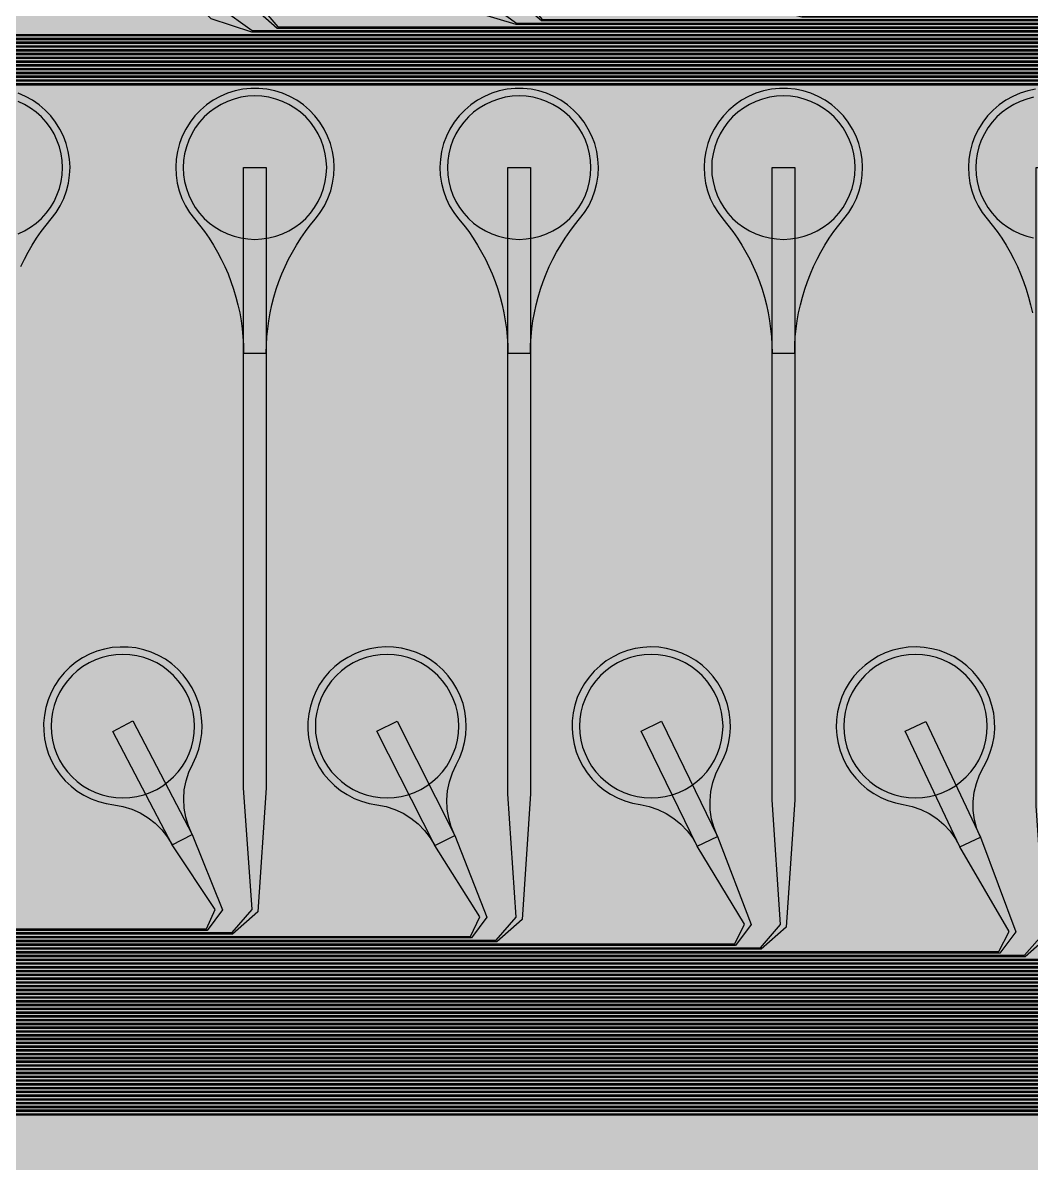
# Model space of a CAD drawing. Header units: metres. Extents: x -7220 to 10980, y -29667 to 1833.
# Drawn here: x 5885 to 7221, y -22471 to -20961 of the extents above; entities that cross this region are included whole.
import ezdxf

# ---------------------------------------------------------------- set-up
doc = ezdxf.new("R2010")
doc.units = ezdxf.units.M
for name, color, linetype in [('Metal1', 4, 'CONTINUOUS'), ('Polyimide', 7, 'CONTINUOUS'), ('Polyimide_Negative', 5, 'CONTINUOUS')]:
    doc.layers.add(name, color=color, linetype=linetype)

msp = doc.modelspace()

# ---------------------------------------------------------------- hatches: boundary and pattern name
at = {"layer": 'Polyimide'}
msp.add_hatch(color=7, dxfattribs=at).paths.add_polyline_path([(4099.4, -13861.6), (4142.6, -14152.8), (4214.2, -14438.4), (4313.4, -14715.5), (4439.2, -14981.7), (4590.6, -15234.2), (4766, -15470.7), (4963.7, -15688.8), (5181.8, -15886.5), (5418.3, -16061.9), (5670.8, -16213.3), (5936.9, -16339.1), (6214.1, -16438.3), (6499.7, -16509.9), (6790.9, -16553.1), (7085, -16567.5), (9980.4, -16567.5), (10058.8, -16571.4), (10136.4, -16582.9), (10212.6, -16601.9), (10286.5, -16628.4), (10357.5, -16662), (10424.8, -16702.3), (10487.9, -16749.1), (10546.1, -16801.8), (10598.8, -16860), (10645.6, -16923), (10685.9, -16990.4), (10719.5, -17061.4), (10745.9, -17135.3), (10765, -17211.4), (10776.5, -17289.1), (10780.4, -17367.5), (10780.4, -21957.3), (10741.6, -22012.9), (10706, -22070.6), (10673.6, -22130.1), (10644.5, -22191.4), (10618.9, -22254.2), (10596.8, -22318.2), (10578.3, -22383.5), (10563.4, -22449.6), (10552.2, -22516.5), (10544.7, -22583.8), (10541, -22651.5), (10541, -22719.3), (10544.7, -22787), (10552.2, -22854.4), (10563.4, -22921.2), (10578.3, -22987.4), (10596.8, -23052.6), (10618.9, -23116.7), (10644.5, -23179.5), (10673.6, -23240.7), (10706, -23300.3), (10741.6, -23357.9), (10780.4, -23413.5), (10780.4, -28667.5), (10776.5, -28745.9), (10765, -28823.6), (10745.9, -28899.7), (10719.5, -28973.6), (10685.9, -29044.6), (10645.6, -29112), (10598.8, -29175), (10546.1, -29233.2), (10487.9, -29285.9), (10424.8, -29332.7), (10357.5, -29373), (10286.5, -29406.6), (10212.6, -29433.1), (10136.4, -29452.1), (10058.8, -29463.6), (9980.4, -29467.5), (-6219.6, -29467.5), (-6298, -29463.6), (-6375.7, -29452.1), (-6451.9, -29433.1), (-6525.8, -29406.6), (-6596.7, -29373), (-6664.1, -29332.7), (-6727.1, -29285.9), (-6785.3, -29233.2), (-6838, -29175), (-6884.8, -29112), (-6925.2, -29044.6), (-6958.7, -28973.6), (-6985.2, -28899.7), (-7004.3, -28823.6), (-7015.8, -28745.9), (-7019.6, -28667.5), (-7019.6, -23426.3), (-6979.4, -23370.1), (-6942.3, -23311.6), (-6908.7, -23251.2), (-6878.5, -23189), (-6851.8, -23125.1), (-6828.8, -23059.9), (-6809.5, -22993.4), (-6794, -22926), (-6782.4, -22857.8), (-6774.6, -22789.1), (-6770.7, -22720), (-6770.7, -22650.8), (-6774.6, -22581.8), (-6782.4, -22513), (-6794, -22444.8), (-6809.5, -22377.4), (-6828.8, -22311), (-6851.8, -22245.7), (-6878.5, -22181.9), (-6908.7, -22119.7), (-6942.3, -22059.2), (-6979.4, -22000.8), (-7019.6, -21944.5), (-7019.6, -17367.5), (-7015.8, -17289.1), (-7004.3, -17211.4), (-6985.2, -17135.3), (-6958.7, -17061.4), (-6925.2, -16990.4), (-6884.8, -16923), (-6838, -16860), (-6785.3, -16801.8), (-6727.1, -16749.1), (-6664.1, -16702.3), (-6596.7, -16662), (-6525.8, -16628.4), (-6451.9, -16601.9), (-6375.7, -16582.9), (-6298, -16571.4), (-6219.6, -16567.5), (-3314, -16567.5), (-3019.9, -16553.1), (-2728.7, -16509.9), (-2443.1, -16438.3), (-2165.9, -16339.1), (-1899.8, -16213.3), (-1647.3, -16061.9), (-1410.8, -15886.5), (-1192.7, -15688.8), (-995, -15470.7), (-819.6, -15234.2), (-668.2, -14981.7), (-542.4, -14715.5), (-443.2, -14438.4), (-371.6, -14152.8), (-328.4, -13861.6), (-314, -13567.5), (-314, -13373.5), (-317.5, -13328.1), (-327.7, -13283.8), (-344.6, -13241.5), (-367.6, -13202.3), (-396.4, -13167), (-430.1, -13136.5), (-468, -13111.4), (-509.3, -13092.3), (-509.3, -13092.3), (-578.2, -13061.3), (-642.2, -13021.2), (-700.3, -12973), (-751.3, -12917.3), (-794.4, -12855.3), (-828.7, -12788.1), (-853.7, -12716.8), (-868.9, -12642.8), (-874, -12567.5), (-868.9, -12492.2), (-853.7, -12418.2), (-828.7, -12346.9), (-794.4, -12279.7), (-751.3, -12217.7), (-700.3, -12162), (-642.2, -12113.8), (-578.2, -12073.7), (-509.3, -12042.7), (-509.3, -12042.7), (-468, -12023.6), (-430.1, -11998.5), (-396.4, -11968), (-367.6, -11932.7), (-344.6, -11893.5), (-327.7, -11851.2), (-317.5, -11806.9), (-314, -11761.5), (-314, -11074.3), (-317.5, -11028.9), (-327.7, -10984.6), (-344.6, -10942.4), (-367.6, -10903.1), (-396.4, -10867.8), (-430.1, -10837.3), (-468, -10812.2), (-509.3, -10793.2), (-509.3, -10793.2), (-578.2, -10762.1), (-642.2, -10722.1), (-700.3, -10673.8), (-751.3, -10618.1), (-794.4, -10556.1), (-828.7, -10488.9), (-853.7, -10417.6), (-868.9, -10343.7), (-874, -10268.3), (-868.9, -10193), (-853.7, -10119), (-828.7, -10047.8), (-794.4, -9980.5), (-751.3, -9918.5), (-700.3, -9862.9), (-642.2, -9814.6), (-578.2, -9774.6), (-509.3, -9743.5), (-509.3, -9743.5), (-468, -9724.5), (-430.1, -9699.4), (-396.4, -9668.8), (-367.6, -9633.5), (-344.6, -9594.3), (-327.7, -9552), (-317.5, -9507.7), (-314, -9462.4), (-314, -8775.1), (-317.5, -8729.8), (-327.7, -8685.5), (-344.6, -8643.2), (-367.6, -8604), (-396.4, -8568.7), (-430.1, -8538.1), (-468, -8513), (-509.3, -8494), (-509.3, -8494), (-578.2, -8462.9), (-642.2, -8422.9), (-700.3, -8374.6), (-751.3, -8319), (-794.4, -8257), (-828.7, -8189.7), (-853.7, -8118.5), (-868.9, -8044.5), (-874, -7969.2), (-868.9, -7893.8), (-853.7, -7819.9), (-828.7, -7748.6), (-794.4, -7681.4), (-751.3, -7619.4), (-700.3, -7563.7), (-642.2, -7515.4), (-578.2, -7475.4), (-509.3, -7444.3), (-509.3, -7444.3), (-468, -7425.3), (-430.1, -7400.2), (-396.4, -7369.7), (-367.6, -7334.4), (-344.6, -7295.1), (-327.7, -7252.9), (-317.5, -7208.6), (-314, -7163.2), (-314, -6476), (-317.5, -6430.6), (-327.7, -6386.3), (-344.6, -6344), (-367.6, -6304.8), (-396.4, -6269.5), (-430.1, -6239), (-468, -6213.9), (-509.3, -6194.8), (-509.3, -6194.8), (-578.2, -6163.8), (-642.2, -6123.7), (-700.3, -6075.5), (-751.3, -6019.8), (-794.4, -5957.8), (-828.7, -5890.6), (-853.7, -5819.3), (-868.9, -5745.3), (-874, -5670), (-868.9, -5594.7), (-853.7, -5520.7), (-828.7, -5449.4), (-794.4, -5382.2), (-751.3, -5320.2), (-700.3, -5264.5), (-642.2, -5216.3), (-578.2, -5176.2), (-509.3, -5145.2), (-509.3, -5145.2), (-468, -5126.1), (-430.1, -5101), (-396.4, -5070.5), (-367.6, -5035.2), (-344.6, -4996), (-327.7, -4953.7), (-317.5, -4909.4), (-314, -4864), (-314, 380), (-314, 1532.5), (-269, 1532.5), (-268.8, 1525.6), (-268.1, 1518.8), (-267, 1512), (-265.4, 1505.3), (-263.4, 1498.7), (-261, 1492.3), (-258.2, 1486.1), (-254.9, 1480), (-251.3, 1474.2), (-247.3, 1468.6), (-242.9, 1463.3), (-238.2, 1458.3), (-233.2, 1453.6), (-227.9, 1449.2), (-222.3, 1445.2), (-216.5, 1441.6), (-210.4, 1438.3), (-204.2, 1435.5), (-197.8, 1433.1), (-191.2, 1431.1), (-184.5, 1429.5), (-177.7, 1428.4), (-170.9, 1427.7), (-164, 1427.5), (-157.1, 1427.7), (-150.3, 1428.4), (-143.5, 1429.5), (-136.8, 1431.1), (-130.2, 1433.1), (-123.8, 1435.5), (-117.6, 1438.3), (-111.5, 1441.6), (-105.7, 1445.2), (-100.1, 1449.2), (-94.8, 1453.6), (-89.8, 1458.3), (-85.1, 1463.3), (-80.7, 1468.6), (-76.7, 1474.2), (-73.1, 1480), (-69.8, 1486.1), (-67, 1492.3), (-64.6, 1498.7), (-62.6, 1505.3), (-61, 1512), (-59.9, 1518.8), (-59.2, 1525.6), (-59, 1532.5), (1786, 1532.5), (3835, 1532.5), (3835.2, 1539), (3835.9, 1545.6), (3836.9, 1552), (3838.4, 1558.4), (3840.3, 1564.6), (3842.6, 1570.8), (3845.3, 1576.7), (3848.4, 1582.5), (3851.9, 1588.1), (3855.7, 1593.4), (3859.8, 1598.4), (3864.3, 1603.2), (3869.1, 1607.7), (3874.1, 1611.8), (3879.4, 1615.6), (3885, 1619.1), (3890.8, 1622.2), (3896.7, 1624.9), (3902.9, 1627.2), (3909.1, 1629.1), (3915.5, 1630.6), (3921.9, 1631.6), (3928.5, 1632.3), (3935, 1632.5), (3941.5, 1632.3), (3948.1, 1631.6), (3954.5, 1630.6), (3960.9, 1629.1), (3967.1, 1627.2), (3973.3, 1624.9), (3979.2, 1622.2), (3985, 1619.1), (3990.6, 1615.6), (3995.9, 1611.8), (4000.9, 1607.7), (4005.7, 1603.2), (4010.2, 1598.4), (4014.3, 1593.4), (4018.1, 1588.1), (4021.6, 1582.5), (4024.7, 1576.7), (4027.4, 1570.8), (4029.7, 1564.6), (4031.6, 1558.4), (4033.1, 1552), (4034.1, 1545.6), (4034.8, 1539), (4035, 1532.5), (4085, 1532.5), (4085, 380), (4085, 330), (4085, -4864), (4088.5, -4909.4), (4098.7, -4953.7), (4115.6, -4996), (4138.6, -5035.2), (4167.4, -5070.5), (4201.1, -5101), (4239, -5126.1), (4280.3, -5145.2), (4280.3, -5145.2), (4349.2, -5176.2), (4413.2, -5216.3), (4471.3, -5264.5), (4522.3, -5320.2), (4565.4, -5382.2), (4599.7, -5449.4), (4624.7, -5520.7), (4639.9, -5594.7), (4645, -5670), (4639.9, -5745.3), (4624.7, -5819.3), (4599.7, -5890.6), (4565.4, -5957.8), (4522.3, -6019.8), (4471.3, -6075.5), (4413.2, -6123.7), (4349.2, -6163.8), (4280.3, -6194.8), (4239, -6213.9), (4201.1, -6239), (4167.4, -6269.5), (4138.6, -6304.8), (4115.6, -6344), (4098.7, -6386.3), (4088.5, -6430.6), (4085, -6476), (4085, -13567.5), (4099.4, -13861.6)])

# ---------------------------------------------------------------- linework, layer by layer
at = {"layer": 'Metal1'}
for points in [[(2523.9, -18191.7), (2523.9, -22376.6), (2553.3, -22406), (9462.5, -22406), (9491.9, -22376.6), (9491.9, -20917.4), (9462.5, -20888), (9022.5, -20888), (8988.4, -20858.8), (8977.9, -20728), (8977.9, -20042.5), (9007.9, -20042.5), (9007.9, -20728), (8997.3, -20855.2), (9023.3, -20886), (9463.3, -20886), (9493.9, -20916.6), (9493.9, -22377.4), (9463.3, -22408), (2552.5, -22408), (2521.9, -22377.4), (2521.9, -18191.7)], [(2528.9, -18191.7), (2528.9, -22371.6), (2558.3, -22401), (9457.5, -22401), (9486.9, -22371.6), (9486.9, -20922.4), (9457.5, -20893), (8957.2, -20893), (8897.7, -20883.5), (8807.3, -20793.1), (8828.5, -20771.9), (8914.7, -20858.1), (8957.6, -20891), (9458.3, -20891), (9488.9, -20921.6), (9488.9, -22372.4), (9458.3, -22403), (2557.5, -22403), (2526.9, -22372.4), (2526.9, -18191.7)], [(2533.9, -18191.7), (2533.9, -22366.6), (2563.3, -22396), (9452.5, -22396), (9481.9, -22366.6), (9481.9, -20927.4), (9452.5, -20898), (8672.5, -20898), (8638.4, -20868.8), (8627.9, -20736), (8627.9, -20042.5), (8657.9, -20042.5), (8657.9, -20736), (8647.3, -20865.2), (8673.3, -20896), (9453.3, -20896), (9483.9, -20926.6), (9483.9, -22367.4), (9453.3, -22398), (2562.5, -22398), (2531.9, -22367.4), (2531.9, -18191.7)], [(2538.9, -18191.7), (2538.9, -22361.6), (2568.3, -22391), (9447.5, -22391), (9476.9, -22361.6), (9476.9, -20932.4), (9447.5, -20903), (8617.2, -20903), (8557.7, -20893.5), (8457.3, -20793.1), (8478.5, -20771.9), (8574.7, -20868.1), (8617.6, -20901), (9448.3, -20901), (9478.9, -20931.6), (9478.9, -22362.4), (9448.3, -22393), (2567.5, -22393), (2536.9, -22362.4), (2536.9, -18191.7)], [(2543.9, -18191.7), (2543.9, -22356.6), (2573.3, -22386), (9442.5, -22386), (9471.9, -22356.6), (9471.9, -20937.4), (9442.5, -20908), (8322.5, -20908), (8288.5, -20878.8), (8277.9, -20744), (8277.9, -20042.5), (8307.9, -20042.5), (8307.9, -20744), (8297.3, -20875.2), (8323.3, -20906), (9443.3, -20906), (9473.9, -20936.6), (9473.9, -22357.4), (9443.3, -22388), (2572.5, -22388), (2541.9, -22357.4), (2541.9, -18191.7)], [(2548.9, -18191.7), (2548.9, -22351.6), (2578.3, -22381), (9437.5, -22381), (9466.9, -22351.6), (9466.9, -20942.4), (9437.5, -20913), (8277.2, -20913), (8217.7, -20903.5), (8107.3, -20793.1), (8128.5, -20771.9), (8234.7, -20878.1), (8277.6, -20911), (9438.3, -20911), (9468.9, -20941.6), (9468.9, -22352.4), (9438.3, -22383), (2577.5, -22383), (2546.9, -22352.4), (2546.9, -18191.7)], [(2553.9, -18191.7), (2553.9, -22346.6), (2583.3, -22376), (9432.5, -22376), (9461.9, -22346.6), (9461.9, -20947.4), (9432.5, -20918), (7972.5, -20918), (7938.5, -20888.8), (7927.9, -20752), (7927.9, -20042.5), (7957.9, -20042.5), (7957.9, -20752), (7947.2, -20885.2), (7973.3, -20916), (9433.3, -20916), (9463.9, -20946.6), (9463.9, -22347.4), (9433.3, -22378), (2582.5, -22378), (2551.9, -22347.4), (2551.9, -18191.7)], [(2558.9, -18191.7), (2558.9, -22341.6), (2588.3, -22371), (9427.5, -22371), (9456.9, -22341.6), (9456.9, -20952.4), (9427.5, -20923), (7937.2, -20923), (7877.7, -20913.5), (7757.3, -20793.1), (7778.5, -20771.9), (7894.7, -20888.1), (7937.6, -20921), (9428.3, -20921), (9458.9, -20951.6), (9458.9, -22342.4), (9428.3, -22373), (2587.5, -22373), (2556.9, -22342.4), (2556.9, -18191.7)], [(2563.9, -18191.7), (2563.9, -22336.6), (2593.3, -22366), (9422.5, -22366), (9451.9, -22336.6), (9451.9, -20957.4), (9422.5, -20928), (7622.5, -20928), (7588.6, -20898.8), (7577.9, -20760), (7577.9, -20042.5), (7607.9, -20042.5), (7607.9, -20760), (7597.2, -20895.2), (7623.3, -20926), (9423.3, -20926), (9453.9, -20956.6), (9453.9, -22337.4), (9423.3, -22368), (2592.5, -22368), (2561.9, -22337.4), (2561.9, -18191.7)], [(2568.9, -18191.7), (2568.9, -22331.6), (2598.3, -22361), (9417.5, -22361), (9446.9, -22331.6), (9446.9, -20962.4), (9417.5, -20933), (7597.2, -20933), (7539, -20921.4), (7527.3, -20913.1), (7407.3, -20793.1), (7428.5, -20771.9), (7548.5, -20891.9), (7553.3, -20900.1), (7597.6, -20931), (9418.3, -20931), (9448.9, -20961.6), (9448.9, -22332.4), (9418.3, -22363), (2597.5, -22363), (2566.9, -22332.4), (2566.9, -18191.7)], [(2573.9, -18191.7), (2573.9, -22326.6), (2603.3, -22356), (9412.5, -22356), (9441.9, -22326.6), (9441.9, -20967.4), (9412.5, -20938), (7272.5, -20938), (7238.6, -20908.8), (7227.9, -20768), (7227.9, -20042.5), (7257.9, -20042.5), (7257.9, -20768), (7247.1, -20905.2), (7273.3, -20936), (9413.3, -20936), (9443.9, -20966.6), (9443.9, -22327.4), (9413.3, -22358), (2602.5, -22358), (2571.9, -22327.4), (2571.9, -18191.7)], [(2578.9, -18191.7), (2578.9, -22321.6), (2608.3, -22351), (9407.5, -22351), (9436.9, -22321.6), (9436.9, -20972.4), (9407.5, -20943), (7257.2, -20943), (7200.2, -20929.7), (7177.3, -20913.1), (7057.3, -20793.1), (7078.5, -20771.9), (7198.5, -20891.9), (7212.1, -20911.8), (7257.6, -20941), (9408.3, -20941), (9438.9, -20971.6), (9438.9, -22322.4), (9408.3, -22353), (2607.5, -22353), (2576.9, -22322.4), (2576.9, -18191.7)], [(2583.9, -18191.7), (2583.9, -22316.6), (2613.3, -22346), (9402.5, -22346), (9431.9, -22316.6), (9431.9, -20977.4), (9402.5, -20948), (6922.5, -20948), (6888.6, -20918.8), (6877.9, -20776), (6877.9, -20042.5), (6907.9, -20042.5), (6907.9, -20776), (6897.1, -20915.2), (6923.3, -20946), (9403.3, -20946), (9433.9, -20976.6), (9433.9, -22317.4), (9403.3, -22348), (2612.5, -22348), (2581.9, -22317.4), (2581.9, -18191.7)], [(2588.9, -18191.7), (2588.9, -22311.6), (2618.3, -22341), (9397.5, -22341), (9426.9, -22311.6), (9426.9, -20982.4), (9397.5, -20953), (6917.2, -20953), (6861, -20938.5), (6827.3, -20913.1), (6707.3, -20793.1), (6728.5, -20771.9), (6848.5, -20891.9), (6871.3, -20923), (6917.6, -20951), (9398.3, -20951), (9428.9, -20981.6), (9428.9, -22312.4), (9398.3, -22343), (2617.5, -22343), (2586.9, -22312.4), (2586.9, -18191.7)], [(2593.9, -18191.7), (2593.9, -22306.6), (2623.3, -22336), (9392.5, -22336), (9421.9, -22306.6), (9421.9, -20987.4), (9392.5, -20958), (6572.5, -20958), (6538.7, -20928.7), (6527.9, -20784), (6527.9, -20042.5), (6557.9, -20042.5), (6557.9, -20784), (6547.1, -20925.3), (6573.3, -20956), (9393.3, -20956), (9423.9, -20986.6), (9423.9, -22307.4), (9393.3, -22338), (2622.5, -22338), (2591.9, -22307.4), (2591.9, -18191.7)], [(2598.9, -18191.7), (2598.9, -22301.6), (2628.3, -22331), (9387.5, -22331), (9416.9, -22301.6), (9416.9, -20992.4), (9387.5, -20963), (6538.9, -20963), (6484, -20946.5), (6461, -20925.2), (6356.1, -20791.8), (6379.7, -20773.2), (6484.6, -20906.6), (6497.1, -20930.3), (6539.3, -20961), (9388.3, -20961), (9418.9, -20991.6), (9418.9, -22302.4), (9388.3, -22333), (2627.5, -22333), (2596.9, -22302.4), (2596.9, -18191.7)], [(2603.9, -18191.7), (2603.9, -22296.6), (2633.3, -22326), (9382.5, -22326), (9411.9, -22296.6), (9411.9, -20997.4), (9382.5, -20968), (6222.5, -20968), (6188.7, -20938.7), (6177.9, -20792), (6177.9, -20042.5), (6207.9, -20042.5), (6207.9, -20792), (6197, -20935.3), (6223.3, -20966), (9383.3, -20966), (9413.9, -20996.6), (9413.9, -22297.4), (9383.3, -22328), (2632.5, -22328), (2601.9, -22297.4), (2601.9, -18191.7)], [(2608.9, -18191.7), (2608.9, -22291.6), (2638.3, -22321), (9377.5, -22321), (9406.9, -22291.6), (9406.9, -21002.4), (9377.5, -20973), (6188.9, -20973), (6135, -20955.3), (6107.3, -20927.5), (6005.8, -20791.5), (6029.9, -20773.5), (6131.3, -20909.6), (6147.3, -20940.6), (6189.3, -20971), (9378.3, -20971), (9408.9, -21001.6), (9408.9, -22292.4), (9378.3, -22323), (2637.5, -22323), (2606.9, -22292.4), (2606.9, -18191.7)], [(2613.9, -18191.7), (2613.9, -22286.6), (2643.3, -22316), (9372.5, -22316), (9401.9, -22286.6), (9401.9, -21007.4), (9372.5, -20978), (5872.5, -20978), (5838.7, -20948.7), (5827.9, -20800), (5827.9, -20042.5), (5857.9, -20042.5), (5857.9, -20800), (5847, -20945.3), (5873.3, -20976), (9373.3, -20976), (9403.9, -21006.6), (9403.9, -22287.4), (9373.3, -22318), (2642.5, -22318), (2611.9, -22287.4), (2611.9, -18191.7)], [(2618.9, -18191.7), (2618.9, -22281.6), (2648.3, -22311), (9367.5, -22311), (9396.9, -22281.6), (9396.9, -21012.4), (9367.5, -20983), (5838.8, -20983), (5785.9, -20964.2), (5753.7, -20929.7), (5655.6, -20791.2), (5680.1, -20773.8), (5778.2, -20912.4), (5797.6, -20950.8), (5839.3, -20981), (9368.3, -20981), (9398.9, -21011.6), (9398.9, -22282.4), (9368.3, -22313), (2647.5, -22313), (2616.9, -22282.4), (2616.9, -18191.7)], [(2623.9, -18191.7), (2623.9, -22276.6), (2653.3, -22306), (9362.5, -22306), (9391.9, -22276.6), (9391.9, -21017.4), (9362.5, -20988), (5522.5, -20988), (5488.8, -20958.7), (5477.9, -20808), (5477.9, -20042.5), (5507.9, -20042.5), (5507.9, -20808), (5497, -20955.3), (5523.3, -20986), (9363.3, -20986), (9393.9, -21016.6), (9393.9, -22277.4), (9363.3, -22308), (2652.5, -22308), (2621.9, -22277.4), (2621.9, -18191.7)], [(2628.9, -18191.7), (2628.9, -22271.6), (2658.3, -22301), (9357.5, -22301), (9386.9, -22271.6), (9386.9, -21022.4), (9357.5, -20993), (5488.8, -20993), (5436.8, -20973.3), (5400.3, -20931.6), (5305.4, -20790.9), (5330.3, -20774.1), (5425.2, -20914.8), (5447.8, -20961), (5489.3, -20991), (9358.3, -20991), (9388.9, -21021.6), (9388.9, -22272.4), (9358.3, -22303), (2657.5, -22303), (2626.9, -22272.4), (2626.9, -18191.7)], [(2633.9, -18191.7), (2633.9, -22266.6), (2663.3, -22296), (9352.5, -22296), (9381.9, -22266.6), (9381.9, -21027.4), (9352.5, -20998), (5172.5, -20998), (5138.8, -20968.7), (5127.9, -20816), (5127.9, -20042.5), (5157.9, -20042.5), (5157.9, -20816), (5146.9, -20965.3), (5173.3, -20996), (9353.3, -20996), (9383.9, -21026.6), (9383.9, -22267.4), (9353.3, -22298), (2662.5, -22298), (2631.9, -22267.4), (2631.9, -18191.7)], [(2638.9, -18191.7), (2638.9, -22261.6), (2668.3, -22291), (9347.5, -22291), (9376.9, -22261.6), (9376.9, -21032.4), (9347.5, -21003), (5138.8, -21003), (5087.6, -20982.4), (5047.1, -20933.3), (4955.3, -20790.6), (4980.5, -20774.4), (5072.3, -20917.1), (5098.1, -20971.1), (5139.3, -21001), (9348.3, -21001), (9378.9, -21031.6), (9378.9, -22262.4), (9348.3, -22293), (2667.5, -22293), (2636.9, -22262.4), (2636.9, -18191.7)], [(2643.9, -18191.7), (2643.9, -22256.6), (2673.3, -22286), (9342.5, -22286), (9371.9, -22256.6), (9371.9, -21037.4), (9342.5, -21008), (4822.5, -21008), (4788.8, -20978.7), (4777.9, -20824), (4777.9, -20042.5), (4807.9, -20042.5), (4807.9, -20824), (4796.9, -20975.3), (4823.3, -21006), (9343.3, -21006), (9373.9, -21036.6), (9373.9, -22257.4), (9343.3, -22288), (2672.5, -22288), (2641.9, -22257.4), (2641.9, -18191.7)], [(2648.9, -18191.7), (2648.9, -22251.6), (2678.3, -22281), (9337.5, -22281), (9366.9, -22251.6), (9366.9, -21042.4), (9337.5, -21013), (4788.8, -21013), (4738.4, -20991.7), (4694, -20934.9), (4605.1, -20790.4), (4630.7, -20774.6), (4719.6, -20919.2), (4748.4, -20981.2), (4789.3, -21011), (9338.3, -21011), (9368.9, -21041.6), (9368.9, -22252.4), (9338.3, -22283), (2677.5, -22283), (2646.9, -22252.4), (2646.9, -18191.7)], [(2653.9, -18191.7), (2653.9, -22246.6), (2683.3, -22276), (9332.5, -22276), (9361.9, -22246.6), (9361.9, -21047.4), (9332.5, -21018), (4472.5, -21018), (4438.9, -20988.7), (4427.9, -20832), (4427.9, -20042.5), (4457.9, -20042.5), (4457.9, -20832), (4446.9, -20985.3), (4473.3, -21016), (9333.3, -21016), (9363.9, -21046.6), (9363.9, -22247.4), (9333.3, -22278), (2682.5, -22278), (2651.9, -22247.4), (2651.9, -18191.7)], [(2658.9, -18191.7), (2658.9, -22241.6), (2688.3, -22271), (9327.5, -22271), (9356.9, -22241.6), (9356.9, -21052.4), (9327.5, -21023), (4438.8, -21023), (4389.1, -21001), (4341.1, -20936.3), (4255, -20790.1), (4280.8, -20774.9), (4367, -20921.1), (4398.6, -20991.3), (4439.4, -21021), (9328.3, -21021), (9358.9, -21051.6), (9358.9, -22242.4), (9328.3, -22273), (2687.5, -22273), (2656.9, -22242.4), (2656.9, -18191.7)], [(2663.9, -18191.7), (2663.9, -22236.6), (2693.3, -22266), (9322.5, -22266), (9351.9, -22236.6), (9351.9, -21057.4), (9322.5, -21028), (4122.5, -21028), (4088.9, -20998.6), (4077.9, -20840), (4077.9, -20042.5), (4107.9, -20042.5), (4107.9, -20840), (4096.9, -20995.4), (4123.3, -21026), (9323.3, -21026), (9353.9, -21056.6), (9353.9, -22237.4), (9323.3, -22268), (2692.5, -22268), (2661.9, -22237.4), (2661.9, -18191.7)], [(2668.9, -18191.7), (2668.9, -22231.6), (2698.3, -22261), (9317.5, -22261), (9346.9, -22231.6), (9346.9, -21062.4), (9317.5, -21033), (4088.8, -21033), (4039.7, -21010.4), (3988.4, -20937.6), (3904.8, -20789.9), (3930.9, -20775.1), (4014.5, -20922.8), (4048.9, -21001.4), (4089.4, -21031), (9318.3, -21031), (9348.9, -21061.6), (9348.9, -22232.4), (9318.3, -22263), (2697.5, -22263), (2666.9, -22232.4), (2666.9, -18191.7)], [(2673.9, -18191.7), (2673.9, -22226.6), (2703.3, -22256), (9312.5, -22256), (9341.9, -22226.6), (9341.9, -21067.4), (9312.5, -21038), (3772.5, -21038), (3738.9, -21008.6), (3727.9, -20848), (3727.9, -20042.5), (3757.9, -20042.5), (3757.9, -20848), (3746.8, -21005.4), (3773.3, -21036), (9313.3, -21036), (9343.9, -21066.6), (9343.9, -22227.4), (9313.3, -22258), (2702.5, -22258), (2671.9, -22227.4), (2671.9, -18191.7)], [(2678.9, -18191.7), (2678.9, -22221.6), (2708.3, -22251), (9307.5, -22251), (9336.9, -22221.6), (9336.9, -21072.4), (9307.5, -21043), (3738.8, -21043), (3690.3, -21019.9), (3635.8, -20938.7), (3554.7, -20789.7), (3581.1, -20775.3), (3662.2, -20924.4), (3699.2, -21011.4), (3739.4, -21041), (9308.3, -21041), (9338.9, -21071.6), (9338.9, -22222.4), (9308.3, -22253), (2707.5, -22253), (2676.9, -22222.4), (2676.9, -18191.7)], [(2683.9, -18191.7), (2683.9, -22216.6), (2713.3, -22246), (8962.5, -22246), (8989.2, -22215.5), (8977.9, -22038), (8977.9, -21152.5), (9007.9, -21152.5), (9007.9, -22038), (8996.6, -22218.5), (8963.3, -22248), (2712.5, -22248), (2681.9, -22217.4), (2681.9, -18191.7)], [(2688.9, -18191.7), (2688.9, -22211.6), (2718.3, -22241), (8928.6, -22241), (8943.9, -22213.8), (8875.2, -22074.5), (8804, -21898.1), (8831.8, -21886.9), (8903.1, -22063.3), (8951.8, -22214.6), (8929.6, -22243), (2717.5, -22243), (2686.9, -22212.4), (2686.9, -18191.7)], [(2693.9, -18191.7), (2693.9, -22206.6), (2723.3, -22236), (8612.5, -22236), (8639.2, -22205.5), (8627.9, -22030), (8627.9, -21152.5), (8657.9, -21152.5), (8657.9, -22030), (8646.6, -22208.5), (8613.3, -22238), (2722.5, -22238), (2691.9, -22207.4), (2691.9, -18191.7)], [(2698.9, -18191.7), (2698.9, -22201.6), (2728.3, -22231), (8578.6, -22231), (8593.6, -22203.9), (8525.3, -22069.5), (8454, -21898.3), (8481.7, -21886.7), (8553, -22058), (8601.5, -22204.7), (8579.6, -22233), (2727.5, -22233), (2696.9, -22202.4), (2696.9, -18191.7)], [(2703.9, -18191.7), (2703.9, -22196.6), (2733.3, -22226), (8262.5, -22226), (8289.1, -22195.5), (8277.9, -22022), (8277.9, -21152.5), (8307.9, -21152.5), (8307.9, -22022), (8296.6, -22198.5), (8263.3, -22228), (2732.5, -22228), (2701.9, -22197.4), (2701.9, -18191.7)], [(2708.9, -18191.7), (2708.9, -22191.6), (2738.3, -22221), (8228.5, -22221), (8243.2, -22194.1), (8175.3, -22064.6), (8104.1, -21898.4), (8131.7, -21886.6), (8202.9, -22052.7), (8251.3, -22194.8), (8229.6, -22223), (2737.5, -22223), (2706.9, -22192.4), (2706.9, -18191.7)], [(2713.9, -18191.7), (2713.9, -22186.6), (2743.3, -22216), (7912.5, -22216), (7939.1, -22185.4), (7927.9, -22014), (7927.9, -21152.5), (7957.9, -21152.5), (7957.9, -22014), (7946.6, -22188.6), (7913.3, -22218), (2742.5, -22218), (2711.9, -22187.4), (2711.9, -18191.7)], [(2718.9, -18191.7), (2718.9, -22181.6), (2748.3, -22211), (7878.5, -22211), (7892.9, -22184.2), (7825.3, -22059.6), (7754.2, -21898.6), (7781.6, -21886.4), (7852.8, -22047.4), (7901, -22184.9), (7879.6, -22213), (2747.5, -22213), (2716.9, -22182.4), (2716.9, -18191.7)], [(2723.9, -18191.7), (2723.9, -22176.6), (2753.3, -22206), (7562.5, -22206), (7589.1, -22175.4), (7577.9, -22006), (7577.9, -21152.5), (7607.9, -21152.5), (7607.9, -22006), (7596.7, -22178.6), (7563.3, -22208), (2752.5, -22208), (2721.9, -22177.4), (2721.9, -18191.7)], [(2728.9, -18191.7), (2728.9, -22171.6), (2758.3, -22201), (7528.5, -22201), (7542.5, -22174.4), (7475.3, -22054.6), (7404.2, -21898.7), (7431.5, -21886.3), (7502.6, -22042.1), (7550.8, -22175), (7529.6, -22203), (2757.5, -22203), (2726.9, -22172.4), (2726.9, -18191.7)], [(2733.9, -18191.7), (2733.9, -22166.6), (2763.3, -22196), (7212.5, -22196), (7239.1, -22165.4), (7227.9, -21998), (7227.9, -21152.5), (7257.9, -21152.5), (7257.9, -21998), (7246.7, -22168.6), (7213.3, -22198), (2762.5, -22198), (2731.9, -22167.4), (2731.9, -18191.7)], [(2738.9, -18191.7), (2738.9, -22161.6), (2768.3, -22191), (7178.5, -22191), (7192, -22164.6), (7126.7, -22052.4), (7054.3, -21898.9), (7081.4, -21886.1), (7153.8, -22039.6), (7200.6, -22165.1), (7179.6, -22193), (2767.5, -22193), (2736.9, -22162.4), (2736.9, -18191.7)], [(2743.9, -18191.7), (2743.9, -22156.6), (2773.3, -22186), (6862.5, -22186), (6889, -22155.4), (6877.9, -21990), (6877.9, -21152.5), (6907.9, -21152.5), (6907.9, -21990), (6896.7, -22158.6), (6863.3, -22188), (2772.5, -22188), (2741.9, -22157.4), (2741.9, -18191.7)], [(2748.9, -18191.7), (2748.9, -22151.6), (2778.3, -22181), (6828.5, -22181), (6841.5, -22154.8), (6778.8, -22051.6), (6704.4, -21899.1), (6731.4, -21885.9), (6805.8, -22038.5), (6850.4, -22155.3), (6829.6, -22183), (2777.5, -22183), (2746.9, -22152.4), (2746.9, -18191.7)], [(2753.9, -18191.7), (2753.9, -22146.6), (2783.3, -22176), (6512.5, -22176), (6539, -22145.4), (6527.9, -21982), (6527.9, -21152.5), (6557.9, -21152.5), (6557.9, -21982), (6546.7, -22148.6), (6513.3, -22178), (2782.5, -22178), (2751.9, -22147.4), (2751.9, -18191.7)], [(2758.9, -18191.7), (2758.9, -22141.6), (2788.3, -22171), (6478.5, -22171), (6490.9, -22145), (6431, -22050.7), (6354.5, -21899.3), (6381.3, -21885.7), (6457.8, -22037.2), (6500.2, -22145.4), (6479.6, -22173), (2787.5, -22173), (2756.9, -22142.4), (2756.9, -18191.7)], [(2763.9, -18191.7), (2763.9, -22136.6), (2793.3, -22166), (6162.5, -22166), (6189, -22135.4), (6177.9, -21974), (6177.9, -21152.5), (6207.9, -21152.5), (6207.9, -21974), (6196.8, -22138.6), (6163.3, -22168), (2792.5, -22168), (2761.9, -22137.4), (2761.9, -18191.7)], [(2768.9, -18191.7), (2768.9, -22131.6), (2798.3, -22161), (6128.5, -22161), (6140.3, -22135.3), (6083.4, -22049.8), (6004.6, -21899.5), (6031.2, -21885.5), (6109.9, -22035.9), (6150, -22135.6), (6129.7, -22163), (2797.5, -22163), (2766.9, -22132.4), (2766.9, -18191.7)], [(5882.8, -21283.6), (5887.5, -21273.9), (5892.5, -21264.4), (5897.9, -21255.1), (5903.7, -21246.1), (5909.8, -21237.3), (5916.2, -21228.7), (5923, -21220.4), (5929.4, -21211.9), (5935, -21202.9), (5939.6, -21193.3), (5943.2, -21183.4), (5945.8, -21173.1), (5947.4, -21162.6), (5947.9, -21152), (5947.3, -21141.4), (5945.6, -21130.9), (5942.9, -21120.7), (5939.2, -21110.8), (5934.5, -21101.3), (5928.9, -21092.3), (5922.4, -21083.9), (5915, -21076.2), (5907, -21069.3), (5898.3, -21063.3), (5889, -21058.2), (5879.2, -21054)], [(7227, -21048.7), (7216.6, -21050.8), (7206.5, -21054), (7196.8, -21058.2), (7187.5, -21063.3), (7178.8, -21069.3), (7170.7, -21076.2), (7163.4, -21083.9), (7156.9, -21092.3), (7151.2, -21101.3), (7146.5, -21110.8), (7142.8, -21120.7), (7140.1, -21130.9), (7138.5, -21141.4), (7137.9, -21152), (7138.4, -21162.6), (7139.9, -21173.1), (7142.5, -21183.4), (7146.1, -21193.3), (7150.8, -21202.9), (7156.3, -21211.9), (7162.7, -21220.4), (7169.5, -21228.7), (7176, -21237.3), (7182.1, -21246.1), (7187.8, -21255.1), (7193.2, -21264.4), (7198.3, -21273.9), (7202.9, -21283.6), (7207.2, -21293.4), (7211.1, -21303.4), (7214.6, -21313.6), (7217.7, -21323.9), (7220.4, -21334.2), (7222.7, -21344.7)]]:
    msp.add_lwpolyline(points, dxfattribs=at)
for points in [[(6207.9, -21398.1), (6208.1, -21387.3), (6208.7, -21376.6), (6209.8, -21365.9), (6211.2, -21355.3), (6213.1, -21344.7), (6215.4, -21334.2), (6218.1, -21323.9), (6221.2, -21313.6), (6224.7, -21303.4), (6228.6, -21293.4), (6232.8, -21283.6), (6237.5, -21273.9), (6242.5, -21264.4), (6247.9, -21255.1), (6253.7, -21246.1), (6259.8, -21237.3), (6266.2, -21228.7), (6273, -21220.4), (6279.4, -21211.9), (6285, -21202.9), (6289.6, -21193.3), (6293.2, -21183.4), (6295.8, -21173.1), (6297.4, -21162.6), (6297.9, -21152), (6297.3, -21141.4), (6295.6, -21130.9), (6292.9, -21120.7), (6289.2, -21110.8), (6284.5, -21101.3), (6278.9, -21092.3), (6272.4, -21083.9), (6265, -21076.2), (6257, -21069.3), (6248.3, -21063.3), (6239, -21058.2), (6229.2, -21054), (6219.1, -21050.8), (6208.7, -21048.7), (6198.2, -21047.6), (6187.6, -21047.6), (6177, -21048.7), (6166.6, -21050.8), (6156.5, -21054), (6146.8, -21058.2), (6137.5, -21063.3), (6128.8, -21069.3), (6120.7, -21076.2), (6113.4, -21083.9), (6106.9, -21092.3), (6101.2, -21101.3), (6096.5, -21110.8), (6092.8, -21120.7), (6090.1, -21130.9), (6088.5, -21141.4), (6087.9, -21152), (6088.4, -21162.6), (6089.9, -21173.1), (6092.5, -21183.4), (6096.1, -21193.3), (6100.8, -21202.9), (6106.3, -21211.9), (6112.7, -21220.4), (6119.5, -21228.7), (6126, -21237.3), (6132.1, -21246.1), (6137.8, -21255.1), (6143.2, -21264.4), (6148.3, -21273.9), (6152.9, -21283.6), (6157.2, -21293.4), (6161.1, -21303.4), (6164.6, -21313.6), (6167.7, -21323.9), (6170.4, -21334.2), (6172.7, -21344.7), (6174.5, -21355.3), (6176, -21365.9), (6177, -21376.6), (6177.7, -21387.3), (6177.9, -21398.1), (6207.9, -21398.1)], [(6557.9, -21398.1), (6558.1, -21387.3), (6558.7, -21376.6), (6559.8, -21365.9), (6561.2, -21355.3), (6563.1, -21344.7), (6565.4, -21334.2), (6568.1, -21323.9), (6571.2, -21313.6), (6574.7, -21303.4), (6578.6, -21293.4), (6582.8, -21283.6), (6587.5, -21273.9), (6592.5, -21264.4), (6597.9, -21255.1), (6603.7, -21246.1), (6609.8, -21237.3), (6616.2, -21228.7), (6623, -21220.4), (6629.4, -21211.9), (6635, -21202.9), (6639.6, -21193.3), (6643.2, -21183.4), (6645.8, -21173.1), (6647.4, -21162.6), (6647.9, -21152), (6647.3, -21141.4), (6645.6, -21130.9), (6642.9, -21120.7), (6639.2, -21110.8), (6634.5, -21101.3), (6628.9, -21092.3), (6622.4, -21083.9), (6615, -21076.2), (6607, -21069.3), (6598.3, -21063.3), (6589, -21058.2), (6579.2, -21054), (6569.1, -21050.8), (6558.7, -21048.7), (6548.2, -21047.6), (6537.6, -21047.6), (6527, -21048.7), (6516.6, -21050.8), (6506.5, -21054), (6496.8, -21058.2), (6487.5, -21063.3), (6478.8, -21069.3), (6470.7, -21076.2), (6463.4, -21083.9), (6456.9, -21092.3), (6451.2, -21101.3), (6446.5, -21110.8), (6442.8, -21120.7), (6440.1, -21130.9), (6438.5, -21141.4), (6437.9, -21152), (6438.4, -21162.6), (6439.9, -21173.1), (6442.5, -21183.4), (6446.1, -21193.3), (6450.8, -21202.9), (6456.3, -21211.9), (6462.7, -21220.4), (6469.5, -21228.7), (6476, -21237.3), (6482.1, -21246.1), (6487.8, -21255.1), (6493.2, -21264.4), (6498.3, -21273.9), (6502.9, -21283.6), (6507.2, -21293.4), (6511.1, -21303.4), (6514.6, -21313.6), (6517.7, -21323.9), (6520.4, -21334.2), (6522.7, -21344.7), (6524.5, -21355.3), (6526, -21365.9), (6527, -21376.6), (6527.7, -21387.3), (6527.9, -21398.1), (6557.9, -21398.1)], [(6907.9, -21398.1), (6908.1, -21387.3), (6908.7, -21376.6), (6909.8, -21365.9), (6911.2, -21355.3), (6913.1, -21344.7), (6915.4, -21334.2), (6918.1, -21323.9), (6921.2, -21313.6), (6924.7, -21303.4), (6928.6, -21293.4), (6932.8, -21283.6), (6937.5, -21273.9), (6942.5, -21264.4), (6947.9, -21255.1), (6953.7, -21246.1), (6959.8, -21237.3), (6966.2, -21228.7), (6973, -21220.4), (6979.4, -21211.9), (6985, -21202.9), (6989.6, -21193.3), (6993.2, -21183.4), (6995.8, -21173.1), (6997.4, -21162.6), (6997.9, -21152), (6997.3, -21141.4), (6995.6, -21130.9), (6992.9, -21120.7), (6989.2, -21110.8), (6984.5, -21101.3), (6978.9, -21092.3), (6972.4, -21083.9), (6965, -21076.2), (6957, -21069.3), (6948.3, -21063.3), (6939, -21058.2), (6929.2, -21054), (6919.1, -21050.8), (6908.7, -21048.7), (6898.2, -21047.6), (6887.6, -21047.6), (6877, -21048.7), (6866.6, -21050.8), (6856.5, -21054), (6846.8, -21058.2), (6837.5, -21063.3), (6828.8, -21069.3), (6820.7, -21076.2), (6813.4, -21083.9), (6806.9, -21092.3), (6801.2, -21101.3), (6796.5, -21110.8), (6792.8, -21120.7), (6790.1, -21130.9), (6788.5, -21141.4), (6787.9, -21152), (6788.4, -21162.6), (6789.9, -21173.1), (6792.5, -21183.4), (6796.1, -21193.3), (6800.8, -21202.9), (6806.3, -21211.9), (6812.7, -21220.4), (6819.5, -21228.7), (6826, -21237.3), (6832.1, -21246.1), (6837.8, -21255.1), (6843.2, -21264.4), (6848.3, -21273.9), (6852.9, -21283.6), (6857.2, -21293.4), (6861.1, -21303.4), (6864.6, -21313.6), (6867.7, -21323.9), (6870.4, -21334.2), (6872.7, -21344.7), (6874.5, -21355.3), (6876, -21365.9), (6877, -21376.6), (6877.7, -21387.3), (6877.9, -21398.1), (6907.9, -21398.1)], [(6109.9, -22035.9), (6104.9, -22024.7), (6101.3, -22013.1), (6099.2, -22001.1), (6098.5, -21988.9), (6099.3, -21976.8), (6101.6, -21964.8), (6105.3, -21953.2), (6110.4, -21942.2), (6114.9, -21932.7), (6118.4, -21922.8), (6120.9, -21912.6), (6122.4, -21902.3), (6122.9, -21891.8), (6122.3, -21881.3), (6120.6, -21871), (6118, -21860.9), (6114.3, -21851), (6109.7, -21841.6), (6104.2, -21832.7), (6097.8, -21824.4), (6090.6, -21816.8), (6082.7, -21809.9), (6074.2, -21803.9), (6065, -21798.7), (6055.5, -21794.5), (6045.5, -21791.2), (6035.3, -21788.9), (6024.9, -21787.7), (6014.4, -21787.6), (6003.9, -21788.4), (5993.6, -21790.3), (5983.6, -21793.3), (5973.8, -21797.2), (5964.6, -21802), (5955.8, -21807.8), (5947.7, -21814.4), (5940.2, -21821.8), (5933.6, -21829.9), (5927.8, -21838.6), (5922.8, -21847.9), (5918.9, -21857.6), (5915.9, -21867.6), (5913.9, -21877.9), (5913, -21888.3), (5913.1, -21898.8), (5914.2, -21909.2), (5916.4, -21919.5), (5919.6, -21929.4), (5923.8, -21939.1), (5928.9, -21948.2), (5934.9, -21956.8), (5941.7, -21964.8), (5949.3, -21972), (5957.5, -21978.4), (5966.4, -21984), (5975.8, -21988.7), (5985.6, -21992.4), (5995.7, -21995.1), (6006, -21996.8), (6018, -21998.9), (6029.7, -22002.5), (6040.8, -22007.4), (6051.3, -22013.7), (6060.9, -22021.2), (6069.5, -22029.8), (6077.1, -22039.4), (6083.4, -22049.8), (6109.9, -22035.9)], [(6457.8, -22037.2), (6453, -22026), (6449.5, -22014.3), (6447.6, -22002.3), (6447.1, -21990.1), (6448, -21978), (6450.5, -21966.1), (6454.4, -21954.5), (6459.6, -21943.5), (6464.3, -21934.1), (6467.9, -21924.3), (6470.6, -21914.2), (6472.3, -21903.8), (6472.9, -21893.4), (6472.4, -21882.9), (6471, -21872.5), (6468.5, -21862.3), (6464.9, -21852.5), (6460.5, -21843), (6455.1, -21834), (6448.8, -21825.6), (6441.7, -21817.9), (6433.9, -21810.9), (6425.5, -21804.7), (6416.4, -21799.4), (6406.9, -21795), (6397, -21791.6), (6386.8, -21789.2), (6376.4, -21787.8), (6365.9, -21787.5), (6355.5, -21788.2), (6345.1, -21790), (6335, -21792.8), (6325.3, -21796.5), (6315.9, -21801.3), (6307.1, -21806.9), (6298.8, -21813.4), (6291.3, -21820.7), (6284.5, -21828.6), (6278.6, -21837.3), (6273.5, -21846.5), (6269.4, -21856.1), (6266.3, -21866.1), (6264.1, -21876.3), (6263, -21886.8), (6263, -21897.2), (6264, -21907.7), (6266, -21918), (6269.1, -21928), (6273.1, -21937.7), (6278.1, -21946.9), (6283.9, -21955.6), (6290.6, -21963.6), (6298.1, -21971), (6306.3, -21977.5), (6315.1, -21983.2), (6324.4, -21988.1), (6334.1, -21991.9), (6344.2, -21994.8), (6354.5, -21996.6), (6366.5, -21998.9), (6378.1, -22002.7), (6389.1, -22007.8), (6399.5, -22014.2), (6409, -22021.8), (6417.5, -22030.5), (6424.9, -22040.2), (6431, -22050.7), (6457.8, -22037.2)], [(6805.8, -22038.5), (6801.1, -22027.2), (6797.8, -22015.5), (6796, -22003.4), (6795.7, -21991.2), (6796.8, -21979.1), (6799.5, -21967.2), (6803.5, -21955.7), (6808.9, -21944.8), (6813.7, -21935.5), (6817.5, -21925.7), (6820.3, -21915.6), (6822.1, -21905.3), (6822.8, -21894.8), (6822.6, -21884.4), (6821.2, -21874), (6818.9, -21863.8), (6815.5, -21853.8), (6811.2, -21844.3), (6805.9, -21835.2), (6799.7, -21826.7), (6792.8, -21818.9), (6785.1, -21811.8), (6776.7, -21805.5), (6767.7, -21800.1), (6758.3, -21795.6), (6748.4, -21792), (6738.2, -21789.5), (6727.9, -21788), (6717.4, -21787.5), (6706.9, -21788.1), (6696.6, -21789.7), (6686.4, -21792.3), (6676.6, -21795.9), (6667.2, -21800.5), (6658.3, -21806.1), (6650, -21812.4), (6642.3, -21819.6), (6635.4, -21827.5), (6629.4, -21836), (6624.2, -21845.1), (6619.9, -21854.7), (6616.6, -21864.7), (6614.4, -21874.9), (6613.1, -21885.3), (6612.9, -21895.8), (6613.8, -21906.2), (6615.7, -21916.5), (6618.6, -21926.6), (6622.5, -21936.3), (6627.3, -21945.6), (6633.1, -21954.4), (6639.6, -21962.5), (6647, -21970), (6655.1, -21976.7), (6663.8, -21982.5), (6673, -21987.4), (6682.7, -21991.4), (6692.8, -21994.5), (6703, -21996.4), (6715, -21998.9), (6726.5, -22002.8), (6737.5, -22008), (6747.8, -22014.6), (6757.2, -22022.4), (6765.6, -22031.2), (6772.8, -22041), (6778.8, -22051.6), (6805.8, -22038.5)], [(7153.8, -22039.6), (7149.3, -22028.3), (7146.2, -22016.5), (7144.5, -22004.4), (7144.4, -21992.3), (7145.7, -21980.1), (7148.5, -21968.3), (7152.7, -21956.8), (7158.2, -21946), (7163.1, -21936.7), (7167, -21927), (7170, -21917), (7171.9, -21906.7), (7172.8, -21896.2), (7172.7, -21885.7), (7171.5, -21875.3), (7169.2, -21865.1), (7166, -21855.1), (7161.8, -21845.5), (7156.6, -21836.4), (7150.6, -21827.8), (7143.7, -21819.9), (7136.1, -21812.7), (7127.8, -21806.3), (7118.9, -21800.8), (7109.5, -21796.1), (7099.7, -21792.4), (7089.6, -21789.8), (7079.3, -21788.1), (7068.8, -21787.5), (7058.3, -21787.9), (7047.9, -21789.4), (7037.8, -21791.9), (7027.9, -21795.4), (7018.4, -21799.9), (7009.4, -21805.3), (7001, -21811.5), (6993.3, -21818.6), (6986.3, -21826.4), (6980.1, -21834.9), (6974.8, -21843.9), (6970.4, -21853.4), (6967, -21863.3), (6964.6, -21873.5), (6963.2, -21883.9), (6962.9, -21894.4), (6963.6, -21904.8), (6965.4, -21915.2), (6968.1, -21925.3), (6971.9, -21935.1), (6976.6, -21944.4), (6982.2, -21953.3), (6988.7, -21961.5), (6996, -21969), (7004, -21975.8), (7012.6, -21981.8), (7021.8, -21986.8), (7031.4, -21991), (7041.4, -21994.1), (7051.7, -21996.2), (7063.6, -21998.9), (7075.1, -22002.9), (7086, -22008.3), (7096.2, -22015), (7105.4, -22022.9), (7113.7, -22031.8), (7120.8, -22041.7), (7126.7, -22052.4), (7153.8, -22039.6)]]:
    msp.add_lwpolyline(points, close=True, dxfattribs=at)
at = {"layer": 'Polyimide_Negative'}
for points in [[(6287.9, -21152.5), (6287.4, -21143.2), (6286, -21134), (6283.8, -21124.9), (6280.6, -21116.1), (6276.7, -21107.7), (6271.9, -21099.7), (6266.3, -21092.2), (6260.1, -21085.3), (6253.1, -21079.1), (6245.7, -21073.5), (6237.7, -21068.7), (6229.2, -21064.7), (6220.5, -21061.6), (6211.4, -21059.3), (6202.2, -21058), (6192.9, -21057.5), (6183.6, -21058), (6174.3, -21059.3), (6165.3, -21061.6), (6156.5, -21064.7), (6148.1, -21068.7), (6140.1, -21073.5), (6132.6, -21079.1), (6125.7, -21085.3), (6119.4, -21092.2), (6113.9, -21099.7), (6109.1, -21107.7), (6105.1, -21116.1), (6102, -21124.9), (6099.7, -21134), (6098.3, -21143.2), (6097.9, -21152.5), (6098.3, -21161.8), (6099.7, -21171), (6102, -21180.1), (6105.1, -21188.9), (6109.1, -21197.3), (6113.9, -21205.3), (6119.4, -21212.8), (6125.7, -21219.7), (6132.6, -21225.9), (6140.1, -21231.5), (6148.1, -21236.3), (6156.5, -21240.3), (6165.3, -21243.4), (6174.3, -21245.7), (6183.6, -21247), (6192.9, -21247.5), (6202.2, -21247), (6211.4, -21245.7), (6220.5, -21243.4), (6229.2, -21240.3), (6237.7, -21236.3), (6245.7, -21231.5), (6253.1, -21225.9), (6260.1, -21219.7), (6266.3, -21212.8), (6271.9, -21205.3), (6276.7, -21197.3), (6280.6, -21188.9), (6283.8, -21180.1), (6286, -21171), (6287.4, -21161.8), (6287.9, -21152.5)], [(6637.9, -21152.5), (6637.4, -21143.2), (6636, -21134), (6633.8, -21124.9), (6630.6, -21116.1), (6626.7, -21107.7), (6621.9, -21099.7), (6616.3, -21092.2), (6610.1, -21085.3), (6603.1, -21079.1), (6595.7, -21073.5), (6587.7, -21068.7), (6579.2, -21064.7), (6570.5, -21061.6), (6561.4, -21059.3), (6552.2, -21058), (6542.9, -21057.5), (6533.6, -21058), (6524.3, -21059.3), (6515.3, -21061.6), (6506.5, -21064.7), (6498.1, -21068.7), (6490.1, -21073.5), (6482.6, -21079.1), (6475.7, -21085.3), (6469.4, -21092.2), (6463.9, -21099.7), (6459.1, -21107.7), (6455.1, -21116.1), (6452, -21124.9), (6449.7, -21134), (6448.3, -21143.2), (6447.9, -21152.5), (6448.3, -21161.8), (6449.7, -21171), (6452, -21180.1), (6455.1, -21188.9), (6459.1, -21197.3), (6463.9, -21205.3), (6469.4, -21212.8), (6475.7, -21219.7), (6482.6, -21225.9), (6490.1, -21231.5), (6498.1, -21236.3), (6506.5, -21240.3), (6515.3, -21243.4), (6524.3, -21245.7), (6533.6, -21247), (6542.9, -21247.5), (6552.2, -21247), (6561.4, -21245.7), (6570.5, -21243.4), (6579.2, -21240.3), (6587.7, -21236.3), (6595.7, -21231.5), (6603.1, -21225.9), (6610.1, -21219.7), (6616.3, -21212.8), (6621.9, -21205.3), (6626.7, -21197.3), (6630.6, -21188.9), (6633.8, -21180.1), (6636, -21171), (6637.4, -21161.8), (6637.9, -21152.5)], [(6987.9, -21152.5), (6987.4, -21143.2), (6986, -21134), (6983.8, -21124.9), (6980.6, -21116.1), (6976.7, -21107.7), (6971.9, -21099.7), (6966.3, -21092.2), (6960.1, -21085.3), (6953.1, -21079.1), (6945.7, -21073.5), (6937.7, -21068.7), (6929.2, -21064.7), (6920.5, -21061.6), (6911.4, -21059.3), (6902.2, -21058), (6892.9, -21057.5), (6883.6, -21058), (6874.3, -21059.3), (6865.3, -21061.6), (6856.5, -21064.7), (6848.1, -21068.7), (6840.1, -21073.5), (6832.6, -21079.1), (6825.7, -21085.3), (6819.4, -21092.2), (6813.9, -21099.7), (6809.1, -21107.7), (6805.1, -21116.1), (6802, -21124.9), (6799.7, -21134), (6798.3, -21143.2), (6797.9, -21152.5), (6798.3, -21161.8), (6799.7, -21171), (6802, -21180.1), (6805.1, -21188.9), (6809.1, -21197.3), (6813.9, -21205.3), (6819.4, -21212.8), (6825.7, -21219.7), (6832.6, -21225.9), (6840.1, -21231.5), (6848.1, -21236.3), (6856.5, -21240.3), (6865.3, -21243.4), (6874.3, -21245.7), (6883.6, -21247), (6892.9, -21247.5), (6902.2, -21247), (6911.4, -21245.7), (6920.5, -21243.4), (6929.2, -21240.3), (6937.7, -21236.3), (6945.7, -21231.5), (6953.1, -21225.9), (6960.1, -21219.7), (6966.3, -21212.8), (6971.9, -21205.3), (6976.7, -21197.3), (6980.6, -21188.9), (6983.8, -21180.1), (6986, -21171), (6987.4, -21161.8), (6987.9, -21152.5)], [(6112.9, -21892.5), (6112.4, -21883.2), (6111, -21874), (6108.8, -21864.9), (6105.6, -21856.1), (6101.7, -21847.7), (6096.9, -21839.7), (6091.3, -21832.2), (6085.1, -21825.3), (6078.1, -21819.1), (6070.7, -21813.5), (6062.7, -21808.7), (6054.2, -21804.7), (6045.5, -21801.6), (6036.4, -21799.3), (6027.2, -21798), (6017.9, -21797.5), (6008.6, -21798), (5999.3, -21799.3), (5990.3, -21801.6), (5981.5, -21804.7), (5973.1, -21808.7), (5965.1, -21813.5), (5957.6, -21819.1), (5950.7, -21825.3), (5944.4, -21832.2), (5938.9, -21839.7), (5934.1, -21847.7), (5930.1, -21856.1), (5927, -21864.9), (5924.7, -21874), (5923.3, -21883.2), (5922.9, -21892.5), (5923.3, -21901.8), (5924.7, -21911), (5927, -21920.1), (5930.1, -21928.9), (5934.1, -21937.3), (5938.9, -21945.3), (5944.4, -21952.8), (5950.7, -21959.7), (5957.6, -21965.9), (5965.1, -21971.5), (5973.1, -21976.3), (5981.5, -21980.3), (5990.3, -21983.4), (5999.3, -21985.7), (6008.6, -21987), (6017.9, -21987.5), (6027.2, -21987), (6036.4, -21985.7), (6045.5, -21983.4), (6054.2, -21980.3), (6062.7, -21976.3), (6070.7, -21971.5), (6078.1, -21965.9), (6085.1, -21959.7), (6091.3, -21952.8), (6096.9, -21945.3), (6101.7, -21937.3), (6105.6, -21928.9), (6108.8, -21920.1), (6111, -21911), (6112.4, -21901.8), (6112.9, -21892.5)], [(6462.9, -21892.5), (6462.4, -21883.2), (6461, -21874), (6458.8, -21864.9), (6455.6, -21856.1), (6451.7, -21847.7), (6446.9, -21839.7), (6441.3, -21832.2), (6435.1, -21825.3), (6428.1, -21819.1), (6420.7, -21813.5), (6412.7, -21808.7), (6404.2, -21804.7), (6395.5, -21801.6), (6386.4, -21799.3), (6377.2, -21798), (6367.9, -21797.5), (6358.6, -21798), (6349.3, -21799.3), (6340.3, -21801.6), (6331.5, -21804.7), (6323.1, -21808.7), (6315.1, -21813.5), (6307.6, -21819.1), (6300.7, -21825.3), (6294.4, -21832.2), (6288.9, -21839.7), (6284.1, -21847.7), (6280.1, -21856.1), (6277, -21864.9), (6274.7, -21874), (6273.3, -21883.2), (6272.9, -21892.5), (6273.3, -21901.8), (6274.7, -21911), (6277, -21920.1), (6280.1, -21928.9), (6284.1, -21937.3), (6288.9, -21945.3), (6294.4, -21952.8), (6300.7, -21959.7), (6307.6, -21965.9), (6315.1, -21971.5), (6323.1, -21976.3), (6331.5, -21980.3), (6340.3, -21983.4), (6349.3, -21985.7), (6358.6, -21987), (6367.9, -21987.5), (6377.2, -21987), (6386.4, -21985.7), (6395.5, -21983.4), (6404.2, -21980.3), (6412.7, -21976.3), (6420.7, -21971.5), (6428.1, -21965.9), (6435.1, -21959.7), (6441.3, -21952.8), (6446.9, -21945.3), (6451.7, -21937.3), (6455.6, -21928.9), (6458.8, -21920.1), (6461, -21911), (6462.4, -21901.8), (6462.9, -21892.5)], [(6812.9, -21892.5), (6812.4, -21883.2), (6811, -21874), (6808.8, -21864.9), (6805.6, -21856.1), (6801.7, -21847.7), (6796.9, -21839.7), (6791.3, -21832.2), (6785.1, -21825.3), (6778.1, -21819.1), (6770.7, -21813.5), (6762.7, -21808.7), (6754.2, -21804.7), (6745.5, -21801.6), (6736.4, -21799.3), (6727.2, -21798), (6717.9, -21797.5), (6708.6, -21798), (6699.3, -21799.3), (6690.3, -21801.6), (6681.5, -21804.7), (6673.1, -21808.7), (6665.1, -21813.5), (6657.6, -21819.1), (6650.7, -21825.3), (6644.4, -21832.2), (6638.9, -21839.7), (6634.1, -21847.7), (6630.1, -21856.1), (6627, -21864.9), (6624.7, -21874), (6623.3, -21883.2), (6622.9, -21892.5), (6623.3, -21901.8), (6624.7, -21911), (6627, -21920.1), (6630.1, -21928.9), (6634.1, -21937.3), (6638.9, -21945.3), (6644.4, -21952.8), (6650.7, -21959.7), (6657.6, -21965.9), (6665.1, -21971.5), (6673.1, -21976.3), (6681.5, -21980.3), (6690.3, -21983.4), (6699.3, -21985.7), (6708.6, -21987), (6717.9, -21987.5), (6727.2, -21987), (6736.4, -21985.7), (6745.5, -21983.4), (6754.2, -21980.3), (6762.7, -21976.3), (6770.7, -21971.5), (6778.1, -21965.9), (6785.1, -21959.7), (6791.3, -21952.8), (6796.9, -21945.3), (6801.7, -21937.3), (6805.6, -21928.9), (6808.8, -21920.1), (6811, -21911), (6812.4, -21901.8), (6812.9, -21892.5)], [(7162.9, -21892.5), (7162.4, -21883.2), (7161, -21874), (7158.8, -21864.9), (7155.6, -21856.1), (7151.7, -21847.7), (7146.9, -21839.7), (7141.3, -21832.2), (7135.1, -21825.3), (7128.1, -21819.1), (7120.7, -21813.5), (7112.7, -21808.7), (7104.2, -21804.7), (7095.5, -21801.6), (7086.4, -21799.3), (7077.2, -21798), (7067.9, -21797.5), (7058.6, -21798), (7049.3, -21799.3), (7040.3, -21801.6), (7031.5, -21804.7), (7023.1, -21808.7), (7015.1, -21813.5), (7007.6, -21819.1), (7000.7, -21825.3), (6994.4, -21832.2), (6988.9, -21839.7), (6984.1, -21847.7), (6980.1, -21856.1), (6977, -21864.9), (6974.7, -21874), (6973.3, -21883.2), (6972.9, -21892.5), (6973.3, -21901.8), (6974.7, -21911), (6977, -21920.1), (6980.1, -21928.9), (6984.1, -21937.3), (6988.9, -21945.3), (6994.4, -21952.8), (7000.7, -21959.7), (7007.6, -21965.9), (7015.1, -21971.5), (7023.1, -21976.3), (7031.5, -21980.3), (7040.3, -21983.4), (7049.3, -21985.7), (7058.6, -21987), (7067.9, -21987.5), (7077.2, -21987), (7086.4, -21985.7), (7095.5, -21983.4), (7104.2, -21980.3), (7112.7, -21976.3), (7120.7, -21971.5), (7128.1, -21965.9), (7135.1, -21959.7), (7141.3, -21952.8), (7146.9, -21945.3), (7151.7, -21937.3), (7155.6, -21928.9), (7158.8, -21920.1), (7161, -21911), (7162.4, -21901.8), (7162.9, -21892.5)]]:
    msp.add_lwpolyline(points, close=True, dxfattribs=at)
for points in [[(7224.3, -21059.3), (7215.3, -21061.6), (7206.5, -21064.7), (7198.1, -21068.7), (7190.1, -21073.5), (7182.6, -21079.1), (7175.7, -21085.3), (7169.4, -21092.2), (7163.9, -21099.7), (7159.1, -21107.7), (7155.1, -21116.1), (7152, -21124.9), (7149.7, -21134), (7148.3, -21143.2), (7147.9, -21152.5), (7148.3, -21161.8), (7149.7, -21171), (7152, -21180.1), (7155.1, -21188.9), (7159.1, -21197.3), (7163.9, -21205.3), (7169.4, -21212.8), (7175.7, -21219.7), (7182.6, -21225.9), (7190.1, -21231.5), (7198.1, -21236.3), (7206.5, -21240.3), (7215.3, -21243.4), (7224.3, -21245.7)], [(5879.2, -21240.3), (5887.7, -21236.3), (5895.7, -21231.5), (5903.1, -21225.9), (5910.1, -21219.7), (5916.3, -21212.8), (5921.9, -21205.3), (5926.7, -21197.3), (5930.6, -21188.9), (5933.8, -21180.1), (5936, -21171), (5937.4, -21161.8), (5937.9, -21152.5), (5937.9, -21152.5), (5937.4, -21143.2), (5936, -21134), (5933.8, -21124.9), (5930.6, -21116.1), (5926.7, -21107.7), (5921.9, -21099.7), (5916.3, -21092.2), (5910.1, -21085.3), (5903.1, -21079.1), (5895.7, -21073.5), (5887.7, -21068.7), (5879.2, -21064.7)]]:
    msp.add_lwpolyline(points, dxfattribs=at)

doc.saveas('drawing.dxf')
